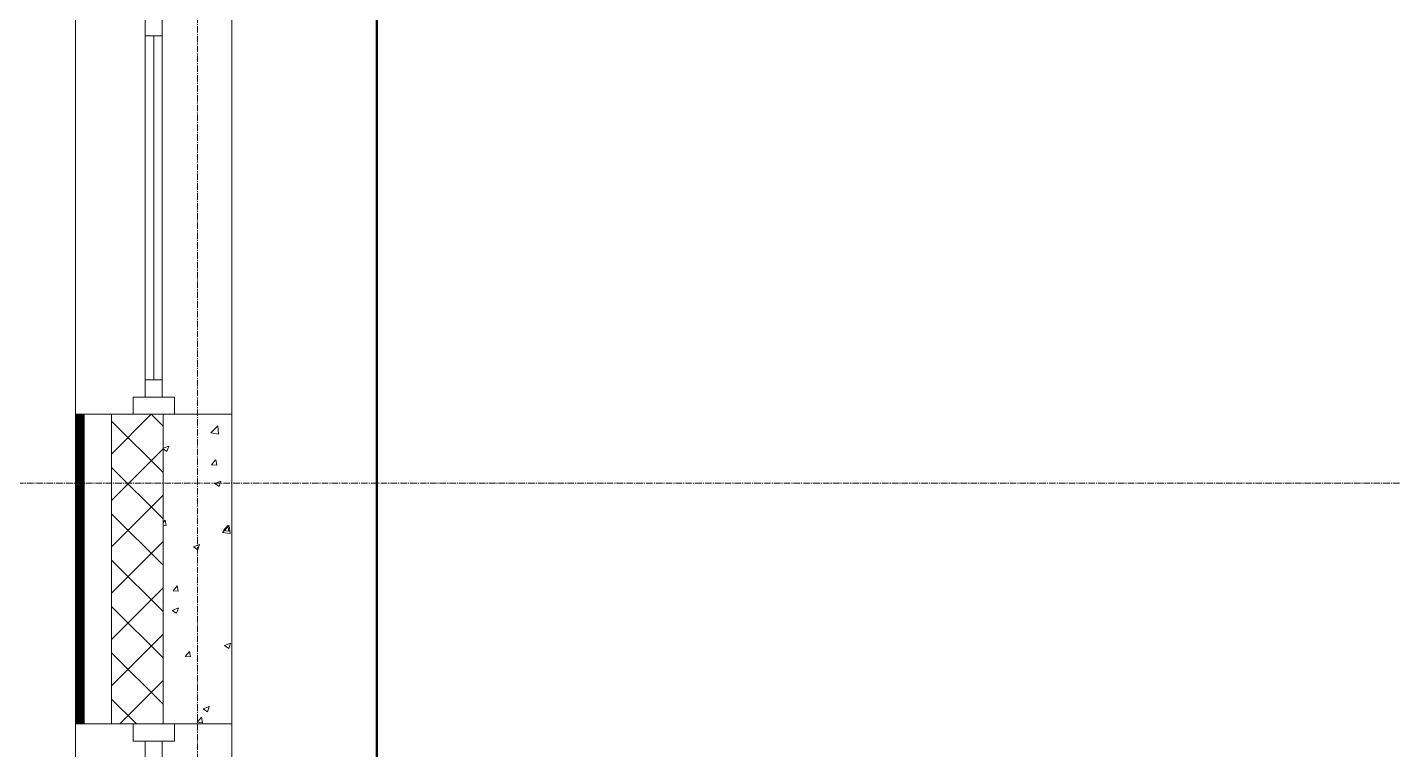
# Model space of a CAD drawing. Header units: millimetres. Extents: x -24360 to 609566, y -391049 to 148426.
# Drawn here: x -495 to 3474, y 51425 to 53525 of the extents above; entities that cross this region are included whole.
import ezdxf

# ---------------------------------------------------------------- set-up
doc = ezdxf.new("R2010")
doc.units = ezdxf.units.MM
doc.linetypes.add('CENTER2', pattern=[28.575, 19.05, -3.175, 3.175, -3.175])
for name, color, linetype, lineweight in [('A-Wall_Материал_Газоблок_Контур', 250, 'Continuous', 0), ('АР_Окна', 4, 'Continuous', 5), ('АР_Стены ПЕНОблок', 52, 'Continuous', 20), ('АР_Тонкая', 254, 'Continuous', 5), ('АР_Утеплитель', 31, 'Continuous', 0), ('АР_Штриховка', 8, 'Continuous', 0)]:
    doc.layers.add(name, color=color, linetype=linetype, lineweight=lineweight)
doc.layers.add('АР_Оси_РД_100', color=7, linetype='Continuous', lineweight=0, true_color=0x525252)
doc.layers.add('РД_Оси_100', color=7, linetype='Continuous', lineweight=0, true_color=0x525252)

# ---------------------------------------------------------------- blocks, each defined once
blk = doc.blocks.new('СОШ_2200_АР_ОСИ_М100_28.05.24')
at = {"layer": 'АР_Оси_РД_100', "linetype": 'CENTER2'}
for p, q in [((0, -6155), (0, 139938.679)), ((29555, 52200), (-5954.958, 52200))]:
    blk.add_line(p, q, dxfattribs=at)

msp = doc.modelspace()

# ---------------------------------------------------------------- linework, layer by layer
at = {"color": 2, "lineweight": 50}
msp.add_lwpolyline([(521, 45735), (7189, 45735), (7189, 63306), (521, 63306)], close=True, dxfattribs=at)
at = {"layer": 'A-Wall_Материал_Газоблок_Контур', "color": 18, "linetype": 'Continuous', "lineweight": 0, "true_color": 0x000000}
for p, q in [((-355, 53600), (-355, 52400)), ((100, 52400), (100, 53600)), ((-355, 51500), (-355, 50300)), ((100, 50300), (100, 51500))]:
    msp.add_line(p, q, dxfattribs=at)
at = {"layer": 'АР_Окна', "color": 18, "linetype": 'Continuous', "lineweight": 5, "true_color": 0x000000}
for p, q in [((-355, 53600), (-355, 52400)), ((100, 53600), (100, 52400)), ((-152.5, 53500), (-102.5, 53500)), ((-127.5, 53500), (-127.5, 52500)), ((-152.5, 52500), (-102.5, 52500)), ((-355, 51500), (-355, 50300)), ((100, 51500), (100, 50300))]:
    msp.add_line(p, q, dxfattribs=at)
for points in [[(-152.5, 53550), (-102.5, 53550), (-102.5, 52450), (-152.5, 52450)], [(-67.5, 52450), (-67.5, 52400), (-187.5, 52400), (-187.5, 52450)], [(-67.5, 51450), (-67.5, 51500), (-187.5, 51500), (-187.5, 51450)], [(-152.5, 51450), (-102.5, 51450), (-102.5, 50350), (-152.5, 50350)]]:
    msp.add_lwpolyline(points, close=True, dxfattribs=at)
at = {"layer": 'АР_Стены ПЕНОблок', "color": 18, "linetype": 'Continuous', "lineweight": 20, "true_color": 0x000000}
for p, q in [((100, 52400), (-100, 52400)), ((-100, 52400), (-100, 51500)), ((100, 51500), (100, 52400)), ((-100, 51500), (100, 51500))]:
    msp.add_line(p, q, dxfattribs=at)
at = {"layer": 'АР_Тонкая', "color": 18, "linetype": 'Continuous', "lineweight": 5, "true_color": 0x000000}
for p, q in [((-330, 52400), (-355, 52400)), ((-355, 52400), (-355, 51500)), ((-250, 52400), (-330, 52400)), ((-330, 52400), (-330, 51500)), ((-330, 51500), (-330, 52400)), ((-250, 51500), (-250, 52400)), ((-355, 51500), (-330, 51500)), ((-330, 51500), (-250, 51500))]:
    msp.add_line(p, q, dxfattribs=at)
at = {"layer": 'АР_Утеплитель', "color": 18, "linetype": 'Continuous', "lineweight": 0, "true_color": 0x000000}
for p, q in [((-100, 52400), (-250, 52400)), ((-250, 52400), (-250, 51500)), ((-100, 51500), (-100, 52400)), ((-250, 51500), (-100, 51500))]:
    msp.add_line(p, q, dxfattribs=at)
at = {"layer": 'АР_Штриховка', "color": 18, "linetype": 'Continuous', "lineweight": 0, "true_color": 0x000000}
for p, q in [((-355, 52399), (-330, 52399)), ((-355, 52398), (-330, 52398)), ((-355, 52397), (-330, 52397)), ((-355, 52396), (-330, 52396)), ((-355, 52395), (-330, 52395)), ((-250, 52284.498), (-134.498, 52400)), ((-100, 52365.091), (-134.909, 52400)), ((-355, 52394), (-330, 52394)), ((-355, 52393), (-330, 52393)), ((-355, 52392), (-330, 52392)), ((-355, 52391), (-330, 52391)), ((-355, 52390), (-330, 52390)), ((-355, 52389), (-330, 52389)), ((-355, 52388), (-330, 52388)), ((-355, 52387), (-330, 52387)), ((-355, 52386), (-330, 52386)), ((-355, 52385), (-330, 52385)), ((-355, 52384), (-330, 52384)), ((-355, 52383), (-330, 52383)), ((-355, 52382), (-330, 52382)), ((-355, 52381), (-330, 52381)), ((-355, 52380), (-330, 52380)), ((-355, 52379), (-330, 52379)), ((-355, 52378), (-330, 52378)), ((-355, 52377), (-330, 52377)), ((-355, 52376), (-330, 52376)), ((-355, 52375), (-330, 52375)), ((-355, 52374), (-330, 52374)), ((-355, 52373), (-330, 52373)), ((-355, 52372), (-330, 52372)), ((-355, 52371), (-330, 52371)), ((-355, 52370), (-330, 52370)), ((-355, 52369), (-330, 52369)), ((-355, 52368), (-330, 52368)), ((-355, 52367), (-330, 52367)), ((-355, 52366), (-330, 52366)), ((-355, 52365), (-330, 52365)), ((-355, 52364), (-330, 52364)), ((-355, 52363), (-330, 52363)), ((-355, 52362), (-330, 52362)), ((-355, 52361), (-330, 52361)), ((-355, 52360), (-330, 52360)), ((-355, 52359), (-330, 52359)), ((-355, 52358), (-330, 52358)), ((-355, 52357), (-330, 52357)), ((-355, 52356), (-330, 52356)), ((-100, 52230.387), (-250, 52380.387)), ((38.635, 52346.022), (58.419, 52366.641)), ((61.257, 52342.522), (58.451, 52366.644)), ((-355, 52355), (-330, 52355)), ((-355, 52354), (-330, 52354)), ((-355, 52353), (-330, 52353)), ((-355, 52352), (-330, 52352)), ((-355, 52351), (-330, 52351)), ((-355, 52350), (-330, 52350)), ((-355, 52349), (-330, 52349)), ((-355, 52348), (-330, 52348)), ((-355, 52347), (-330, 52347)), ((-355, 52346), (-330, 52346)), ((-355, 52345), (-330, 52345)), ((-355, 52344), (-330, 52344)), ((-355, 52343), (-330, 52343)), ((-355, 52342), (-330, 52342)), ((-355, 52341), (-330, 52341)), ((-355, 52340), (-330, 52340)), ((-355, 52339), (-330, 52339)), ((-355, 52338), (-330, 52338)), ((-355, 52337), (-330, 52337)), ((-355, 52336), (-330, 52336)), ((-355, 52335), (-330, 52335)), ((-355, 52334), (-330, 52334)), ((-355, 52333), (-330, 52333)), ((-355, 52332), (-330, 52332)), ((-355, 52331), (-330, 52331)), ((-355, 52330), (-330, 52330)), ((-355, 52329), (-330, 52329)), ((-355, 52328), (-330, 52328)), ((-355, 52327), (-330, 52327)), ((-355, 52326), (-330, 52326)), ((-355, 52325), (-330, 52325)), ((-355, 52324), (-330, 52324)), ((-355, 52323), (-330, 52323)), ((-355, 52322), (-330, 52322)), ((-355, 52321), (-330, 52321)), ((-355, 52320), (-330, 52320)), ((-355, 52319), (-330, 52319)), ((-355, 52318), (-330, 52318)), ((-355, 52317), (-330, 52317)), ((-355, 52316), (-330, 52316)), ((38.659, 52345.971), (61.249, 52342.468)), ((-355, 52315), (-330, 52315)), ((-355, 52314), (-330, 52314)), ((-355, 52313), (-330, 52313)), ((-355, 52312), (-330, 52312)), ((-355, 52311), (-330, 52311)), ((-355, 52310), (-330, 52310)), ((-355, 52309), (-330, 52309)), ((-355, 52308), (-330, 52308)), ((-355, 52307), (-330, 52307)), ((-355, 52306), (-330, 52306)), ((-355, 52305), (-330, 52305)), ((-355, 52304), (-330, 52304)), ((-355, 52303), (-330, 52303)), ((-355, 52302), (-330, 52302)), ((-355, 52301), (-330, 52301)), ((-355, 52300), (-330, 52300)), ((-355, 52299), (-330, 52299)), ((-355, 52298), (-330, 52298)), ((-355, 52297), (-330, 52297)), ((-355, 52296), (-330, 52296)), ((-355, 52295), (-330, 52295)), ((-355, 52294), (-330, 52294)), ((-355, 52293), (-330, 52293)), ((-355, 52292), (-330, 52292)), ((-355, 52291), (-330, 52291)), ((-355, 52290), (-330, 52290)), ((-355, 52289), (-330, 52289)), ((-355, 52288), (-330, 52288)), ((-355, 52287), (-330, 52287)), ((-355, 52286), (-330, 52286)), ((-355, 52285), (-330, 52285)), ((-355, 52284), (-330, 52284)), ((-355, 52283), (-330, 52283)), ((-355, 52282), (-330, 52282)), ((-355, 52281), (-330, 52281)), ((-355, 52280), (-330, 52280)), ((-355, 52279), (-330, 52279)), ((-355, 52278), (-330, 52278)), ((-355, 52277), (-330, 52277)), ((-355, 52276), (-330, 52276)), ((-250, 52149.794), (-100, 52299.794)), ((-100, 52301.394), (-83.899, 52307.574)), ((-100, 52299.568), (-89.064, 52292.192)), ((-89.059, 52292.19), (-83.909, 52307.539)), ((-355, 52275), (-330, 52275)), ((-355, 52274), (-330, 52274)), ((-355, 52273), (-330, 52273)), ((-355, 52272), (-330, 52272)), ((-355, 52271), (-330, 52271)), ((-355, 52270), (-330, 52270)), ((-355, 52269), (-330, 52269)), ((-355, 52268), (-330, 52268)), ((-355, 52267), (-330, 52267)), ((-355, 52266), (-330, 52266)), ((-355, 52265), (-330, 52265)), ((-355, 52264), (-330, 52264)), ((-355, 52263), (-330, 52263)), ((-355, 52262), (-330, 52262)), ((-355, 52261), (-330, 52261)), ((-355, 52260), (-330, 52260)), ((-355, 52259), (-330, 52259)), ((-355, 52258), (-330, 52258)), ((-355, 52257), (-330, 52257)), ((-355, 52256), (-330, 52256)), ((-355, 52255), (-330, 52255)), ((-355, 52254), (-330, 52254)), ((-355, 52253), (-330, 52253)), ((-355, 52252), (-330, 52252)), ((-355, 52251), (-330, 52251)), ((-355, 52250), (-330, 52250)), ((-355, 52249), (-330, 52249)), ((-355, 52248), (-330, 52248)), ((-355, 52247), (-330, 52247)), ((-355, 52246), (-330, 52246)), ((-355, 52245), (-330, 52245)), ((-355, 52244), (-330, 52244)), ((-355, 52243), (-330, 52243)), ((-355, 52242), (-330, 52242)), ((-355, 52241), (-330, 52241)), ((-355, 52240), (-330, 52240)), ((-355, 52239), (-330, 52239)), ((-355, 52238), (-330, 52238)), ((-355, 52237), (-330, 52237)), ((-100, 52095.683), (-250, 52245.683)), ((40.301, 52253.092), (52.546, 52267.686)), ((40.301, 52253.092), (55.483, 52251.764)), ((55.607, 52251.787), (52.671, 52267.708)), ((-355, 52236), (-330, 52236)), ((-355, 52235), (-330, 52235)), ((-355, 52234), (-330, 52234)), ((-355, 52233), (-330, 52233)), ((-355, 52232), (-330, 52232)), ((-355, 52231), (-330, 52231)), ((-355, 52230), (-330, 52230)), ((-355, 52229), (-330, 52229)), ((-355, 52228), (-330, 52228)), ((-355, 52227), (-330, 52227)), ((-355, 52226), (-330, 52226)), ((-355, 52225), (-330, 52225)), ((-355, 52224), (-330, 52224)), ((-355, 52223), (-330, 52223)), ((-355, 52222), (-330, 52222)), ((-355, 52221), (-330, 52221)), ((-355, 52220), (-330, 52220)), ((-355, 52219), (-330, 52219)), ((-355, 52218), (-330, 52218)), ((-355, 52217), (-330, 52217)), ((-355, 52216), (-330, 52216)), ((-355, 52215), (-330, 52215)), ((-355, 52214), (-330, 52214)), ((-355, 52213), (-330, 52213)), ((-355, 52212), (-330, 52212)), ((-355, 52211), (-330, 52211)), ((-355, 52210), (-330, 52210)), ((-355, 52209), (-330, 52209)), ((-355, 52208), (-330, 52208)), ((-355, 52207), (-330, 52207)), ((-355, 52206), (-330, 52206)), ((-355, 52205), (-330, 52205)), ((-355, 52204), (-330, 52204)), ((-355, 52203), (-330, 52203)), ((-355, 52202), (-330, 52202)), ((-355, 52201), (-330, 52201)), ((-355, 52200), (-330, 52200)), ((-355, 52199), (-330, 52199)), ((-355, 52198), (-330, 52198)), ((-355, 52197), (-330, 52197)), ((49.916, 52198.449), (62.55, 52189.927)), ((49.931, 52198.482), (67.716, 52205.309)), ((62.555, 52189.925), (67.705, 52205.274)), ((-355, 52196), (-330, 52196)), ((-355, 52195), (-330, 52195)), ((-355, 52194), (-330, 52194)), ((-355, 52193), (-330, 52193)), ((-355, 52192), (-330, 52192)), ((-355, 52191), (-330, 52191)), ((-355, 52190), (-330, 52190)), ((-355, 52189), (-330, 52189)), ((-355, 52188), (-330, 52188)), ((-355, 52187), (-330, 52187)), ((-355, 52186), (-330, 52186)), ((-355, 52185), (-330, 52185)), ((-355, 52184), (-330, 52184)), ((-355, 52183), (-330, 52183)), ((-355, 52182), (-330, 52182)), ((-355, 52181), (-330, 52181)), ((-355, 52180), (-330, 52180)), ((-355, 52179), (-330, 52179)), ((-355, 52178), (-330, 52178)), ((-355, 52177), (-330, 52177)), ((-355, 52176), (-330, 52176)), ((-355, 52175), (-330, 52175)), ((-355, 52174), (-330, 52174)), ((-355, 52173), (-330, 52173)), ((-355, 52172), (-330, 52172)), ((-355, 52171), (-330, 52171)), ((-355, 52170), (-330, 52170)), ((-355, 52169), (-330, 52169)), ((-355, 52168), (-330, 52168)), ((-355, 52167), (-330, 52167)), ((-355, 52166), (-330, 52166)), ((-355, 52165), (-330, 52165)), ((-355, 52164), (-330, 52164)), ((-355, 52163), (-330, 52163)), ((-355, 52162), (-330, 52162)), ((-355, 52161), (-330, 52161)), ((-355, 52160), (-330, 52160)), ((-355, 52159), (-330, 52159)), ((-355, 52158), (-330, 52158)), ((-355, 52157), (-330, 52157)), ((-250, 52015.091), (-100, 52165.091)), ((-355, 52156), (-330, 52156)), ((-355, 52155), (-330, 52155)), ((-355, 52154), (-330, 52154)), ((-355, 52153), (-330, 52153)), ((-355, 52152), (-330, 52152)), ((-355, 52151), (-330, 52151)), ((-355, 52150), (-330, 52150)), ((-355, 52149), (-330, 52149)), ((-355, 52148), (-330, 52148)), ((-355, 52147), (-330, 52147)), ((-355, 52146), (-330, 52146)), ((-355, 52145), (-330, 52145)), ((-355, 52144), (-330, 52144)), ((-355, 52143), (-330, 52143)), ((-355, 52142), (-330, 52142)), ((-355, 52141), (-330, 52141)), ((-355, 52140), (-330, 52140)), ((-355, 52139), (-330, 52139)), ((-355, 52138), (-330, 52138)), ((-355, 52137), (-330, 52137)), ((-355, 52136), (-330, 52136)), ((-355, 52135), (-330, 52135)), ((-355, 52134), (-330, 52134)), ((-355, 52133), (-330, 52133)), ((-355, 52132), (-330, 52132)), ((-355, 52131), (-330, 52131)), ((-355, 52130), (-330, 52130)), ((-355, 52129), (-330, 52129)), ((-355, 52128), (-330, 52128)), ((-355, 52127), (-330, 52127)), ((-355, 52126), (-330, 52126)), ((-355, 52125), (-330, 52125)), ((-355, 52124), (-330, 52124)), ((-355, 52123), (-330, 52123)), ((-355, 52122), (-330, 52122)), ((-355, 52121), (-330, 52121)), ((-355, 52120), (-330, 52120)), ((-355, 52119), (-330, 52119)), ((-355, 52118), (-330, 52118)), ((-355, 52117), (-330, 52117)), ((-355, 52116), (-330, 52116)), ((-355, 52115), (-330, 52115)), ((-355, 52114), (-330, 52114)), ((-355, 52113), (-330, 52113)), ((-355, 52112), (-330, 52112)), ((-355, 52111), (-330, 52111)), ((-355, 52110), (-330, 52110)), ((-355, 52109), (-330, 52109)), ((-355, 52108), (-330, 52108)), ((-355, 52107), (-330, 52107)), ((-355, 52106), (-330, 52106)), ((-355, 52105), (-330, 52105)), ((-355, 52104), (-330, 52104)), ((-355, 52103), (-330, 52103)), ((-355, 52102), (-330, 52102)), ((-355, 52101), (-330, 52101)), ((-355, 52100), (-330, 52100)), ((-355, 52099), (-330, 52099)), ((-355, 52098), (-330, 52098)), ((-355, 52097), (-330, 52097)), ((-355, 52096), (-330, 52096)), ((-355, 52095), (-330, 52095)), ((-355, 52094), (-330, 52094)), ((-355, 52093), (-330, 52093)), ((-355, 52092), (-330, 52092)), ((-355, 52091), (-330, 52091)), ((-355, 52090), (-330, 52090)), ((-355, 52089), (-330, 52089)), ((-355, 52088), (-330, 52088)), ((-355, 52087), (-330, 52087)), ((-355, 52086), (-330, 52086)), ((-355, 52085), (-330, 52085)), ((-355, 52084), (-330, 52084)), ((-355, 52083), (-330, 52083)), ((-355, 52082), (-330, 52082)), ((-355, 52081), (-330, 52081)), ((-355, 52080), (-330, 52080)), ((-355, 52079), (-330, 52079)), ((-355, 52078), (-330, 52078)), ((-100, 51960.979), (-250, 52110.979)), ((-100, 52085.888), (-94.395, 52092.568)), ((-91.334, 52076.669), (-94.271, 52092.59)), ((-355, 52077), (-330, 52077)), ((-355, 52076), (-330, 52076)), ((-355, 52075), (-330, 52075)), ((-355, 52074), (-330, 52074)), ((-355, 52073), (-330, 52073)), ((-355, 52072), (-330, 52072)), ((-355, 52071), (-330, 52071)), ((-355, 52070), (-330, 52070)), ((-355, 52069), (-330, 52069)), ((-355, 52068), (-330, 52068)), ((-355, 52067), (-330, 52067)), ((-355, 52066), (-330, 52066)), ((-355, 52065), (-330, 52065)), ((-355, 52064), (-330, 52064)), ((-355, 52063), (-330, 52063)), ((-355, 52062), (-330, 52062)), ((-355, 52061), (-330, 52061)), ((-355, 52060), (-330, 52060)), ((-355, 52059), (-330, 52059)), ((-355, 52058), (-330, 52058)), ((-355, 52057), (-330, 52057)), ((-355, 52056), (-330, 52056)), ((-355, 52055), (-330, 52055)), ((-355, 52054), (-330, 52054)), ((-355, 52053), (-330, 52053)), ((-355, 52052), (-330, 52052)), ((-355, 52051), (-330, 52051)), ((-355, 52050), (-330, 52050)), ((-355, 52049), (-330, 52049)), ((-355, 52048), (-330, 52048)), ((-355, 52047), (-330, 52047)), ((-355, 52046), (-330, 52046)), ((-355, 52045), (-330, 52045)), ((-355, 52044), (-330, 52044)), ((-355, 52043), (-330, 52043)), ((-355, 52042), (-330, 52042)), ((-355, 52041), (-330, 52041)), ((-355, 52040), (-330, 52040)), ((-355, 52039), (-330, 52039)), ((-355, 52038), (-330, 52038)), ((-100, 52077.393), (-91.458, 52076.646)), ((72.31, 52056.553), (92.094, 52077.172)), ((72.334, 52056.503), (94.924, 52053)), ((75.544, 52062.036), (87.789, 52076.629)), ((75.544, 52062.035), (90.726, 52060.707)), ((90.85, 52060.73), (87.913, 52076.651)), ((94.932, 52053.053), (92.126, 52077.176)), ((-355, 52037), (-330, 52037)), ((-355, 52036), (-330, 52036)), ((-355, 52035), (-330, 52035)), ((-355, 52034), (-330, 52034)), ((-355, 52033), (-330, 52033)), ((-355, 52032), (-330, 52032)), ((-355, 52031), (-330, 52031)), ((-355, 52030), (-330, 52030)), ((-355, 52029), (-330, 52029)), ((-355, 52028), (-330, 52028)), ((-355, 52027), (-330, 52027)), ((-355, 52026), (-330, 52026)), ((-355, 52025), (-330, 52025)), ((-355, 52024), (-330, 52024)), ((-355, 52023), (-330, 52023)), ((-355, 52022), (-330, 52022)), ((-355, 52021), (-330, 52021)), ((-355, 52020), (-330, 52020)), ((-355, 52019), (-330, 52019)), ((-355, 52018), (-330, 52018)), ((-355, 52017), (-330, 52017)), ((-355, 52016), (-330, 52016)), ((-355, 52015), (-330, 52015)), ((-355, 52014), (-330, 52014)), ((-355, 52013), (-330, 52013)), ((-355, 52012), (-330, 52012)), ((-355, 52011), (-330, 52011)), ((-355, 52010), (-330, 52010)), ((-355, 52009), (-330, 52009)), ((-355, 52008), (-330, 52008)), ((-355, 52007), (-330, 52007)), ((-355, 52006), (-330, 52006)), ((-355, 52005), (-330, 52005)), ((-355, 52004), (-330, 52004)), ((-355, 52003), (-330, 52003)), ((-355, 52002), (-330, 52002)), ((-355, 52001), (-330, 52001)), ((-355, 52000), (-330, 52000)), ((-355, 51999), (-330, 51999)), ((-250, 51880.387), (-100, 52030.387)), ((-11.886, 52014.261), (0.748, 52005.739)), ((-11.871, 52014.294), (5.914, 52021.121)), ((0.753, 52005.737), (5.903, 52021.086)), ((-355, 51998), (-330, 51998)), ((-355, 51997), (-330, 51997)), ((-355, 51996), (-330, 51996)), ((-355, 51995), (-330, 51995)), ((-355, 51994), (-330, 51994)), ((-355, 51993), (-330, 51993)), ((-355, 51992), (-330, 51992)), ((-355, 51991), (-330, 51991)), ((-355, 51990), (-330, 51990)), ((-355, 51989), (-330, 51989)), ((-355, 51988), (-330, 51988)), ((-355, 51987), (-330, 51987)), ((-355, 51986), (-330, 51986)), ((-355, 51985), (-330, 51985)), ((-355, 51984), (-330, 51984)), ((-355, 51983), (-330, 51983)), ((-355, 51982), (-330, 51982)), ((-355, 51981), (-330, 51981)), ((-355, 51980), (-330, 51980)), ((-355, 51979), (-330, 51979)), ((-355, 51978), (-330, 51978)), ((-355, 51977), (-330, 51977)), ((-355, 51976), (-330, 51976)), ((-355, 51975), (-330, 51975)), ((-355, 51974), (-330, 51974)), ((-355, 51973), (-330, 51973)), ((-355, 51972), (-330, 51972)), ((-355, 51971), (-330, 51971)), ((-355, 51970), (-330, 51970)), ((-355, 51969), (-330, 51969)), ((-355, 51968), (-330, 51968)), ((-355, 51967), (-330, 51967)), ((-355, 51966), (-330, 51966)), ((-355, 51965), (-330, 51965)), ((-355, 51964), (-330, 51964)), ((-355, 51963), (-330, 51963)), ((-355, 51962), (-330, 51962)), ((-355, 51961), (-330, 51961)), ((-355, 51960), (-330, 51960)), ((-355, 51959), (-330, 51959)), ((-100, 51826.275), (-250, 51976.275)), ((-355, 51958), (-330, 51958)), ((-355, 51957), (-330, 51957)), ((-355, 51956), (-330, 51956)), ((-355, 51955), (-330, 51955)), ((-355, 51954), (-330, 51954)), ((-355, 51953), (-330, 51953)), ((-355, 51952), (-330, 51952)), ((-355, 51951), (-330, 51951)), ((-355, 51950), (-330, 51950)), ((-355, 51949), (-330, 51949)), ((-355, 51948), (-330, 51948)), ((-355, 51947), (-330, 51947)), ((-355, 51946), (-330, 51946)), ((-355, 51945), (-330, 51945)), ((-355, 51944), (-330, 51944)), ((-355, 51943), (-330, 51943)), ((-355, 51942), (-330, 51942)), ((-355, 51941), (-330, 51941)), ((-355, 51940), (-330, 51940)), ((-355, 51939), (-330, 51939)), ((-355, 51938), (-330, 51938)), ((-355, 51937), (-330, 51937)), ((-355, 51936), (-330, 51936)), ((-355, 51935), (-330, 51935)), ((-355, 51934), (-330, 51934)), ((-355, 51933), (-330, 51933)), ((-355, 51932), (-330, 51932)), ((-355, 51931), (-330, 51931)), ((-355, 51930), (-330, 51930)), ((-355, 51929), (-330, 51929)), ((-355, 51928), (-330, 51928)), ((-355, 51927), (-330, 51927)), ((-355, 51926), (-330, 51926)), ((-355, 51925), (-330, 51925)), ((-355, 51924), (-330, 51924)), ((-355, 51923), (-330, 51923)), ((-355, 51922), (-330, 51922)), ((-355, 51921), (-330, 51921)), ((-355, 51920), (-330, 51920)), ((-355, 51919), (-330, 51919)), ((-355, 51918), (-330, 51918)), ((-355, 51917), (-330, 51917)), ((-355, 51916), (-330, 51916)), ((-355, 51915), (-330, 51915)), ((-355, 51914), (-330, 51914)), ((-355, 51913), (-330, 51913)), ((-355, 51912), (-330, 51912)), ((-355, 51911), (-330, 51911)), ((-355, 51910), (-330, 51910)), ((-355, 51909), (-330, 51909)), ((-355, 51908), (-330, 51908)), ((-355, 51907), (-330, 51907)), ((-355, 51906), (-330, 51906)), ((-355, 51905), (-330, 51905)), ((-355, 51904), (-330, 51904)), ((-355, 51903), (-330, 51903)), ((-355, 51902), (-330, 51902)), ((-355, 51901), (-330, 51901)), ((-355, 51900), (-330, 51900)), ((-355, 51899), (-330, 51899)), ((-355, 51898), (-330, 51898)), ((-355, 51897), (-330, 51897)), ((-355, 51896), (-330, 51896)), ((-355, 51895), (-330, 51895)), ((-355, 51894), (-330, 51894)), ((-355, 51893), (-330, 51893)), ((-355, 51892), (-330, 51892)), ((-355, 51891), (-330, 51891)), ((-355, 51890), (-330, 51890)), ((-355, 51889), (-330, 51889)), ((-355, 51888), (-330, 51888)), ((-355, 51887), (-330, 51887)), ((-355, 51886), (-330, 51886)), ((-355, 51885), (-330, 51885)), ((-355, 51884), (-330, 51884)), ((-355, 51883), (-330, 51883)), ((-355, 51882), (-330, 51882)), ((-355, 51881), (-330, 51881)), ((-355, 51880), (-330, 51880)), ((-355, 51879), (-330, 51879)), ((-250, 51745.683), (-100, 51895.683)), ((-71.397, 51886.918), (-59.152, 51901.511)), ((-71.397, 51886.917), (-56.215, 51885.589)), ((-56.091, 51885.612), (-59.028, 51901.533)), ((-355, 51878), (-330, 51878)), ((-355, 51877), (-330, 51877)), ((-355, 51876), (-330, 51876)), ((-355, 51875), (-330, 51875)), ((-355, 51874), (-330, 51874)), ((-355, 51873), (-330, 51873)), ((-355, 51872), (-330, 51872)), ((-355, 51871), (-330, 51871)), ((-355, 51870), (-330, 51870)), ((-355, 51869), (-330, 51869)), ((-355, 51868), (-330, 51868)), ((-355, 51867), (-330, 51867)), ((-355, 51866), (-330, 51866)), ((-355, 51865), (-330, 51865)), ((-355, 51864), (-330, 51864)), ((-355, 51863), (-330, 51863)), ((-355, 51862), (-330, 51862)), ((-355, 51861), (-330, 51861)), ((-355, 51860), (-330, 51860)), ((-355, 51859), (-330, 51859)), ((-355, 51858), (-330, 51858)), ((-355, 51857), (-330, 51857)), ((-355, 51856), (-330, 51856)), ((-355, 51855), (-330, 51855)), ((-355, 51854), (-330, 51854)), ((-355, 51853), (-330, 51853)), ((-355, 51852), (-330, 51852)), ((-355, 51851), (-330, 51851)), ((-355, 51850), (-330, 51850)), ((-355, 51849), (-330, 51849)), ((-355, 51848), (-330, 51848)), ((-355, 51847), (-330, 51847)), ((-355, 51846), (-330, 51846)), ((-355, 51845), (-330, 51845)), ((-355, 51844), (-330, 51844)), ((-355, 51843), (-330, 51843)), ((-355, 51842), (-330, 51842)), ((-355, 51841), (-330, 51841)), ((-355, 51840), (-330, 51840)), ((-100, 51691.571), (-250, 51841.571)), ((-355, 51839), (-330, 51839)), ((-355, 51838), (-330, 51838)), ((-355, 51837), (-330, 51837)), ((-355, 51836), (-330, 51836)), ((-355, 51835), (-330, 51835)), ((-355, 51834), (-330, 51834)), ((-355, 51833), (-330, 51833)), ((-355, 51832), (-330, 51832)), ((-355, 51831), (-330, 51831)), ((-355, 51830), (-330, 51830)), ((-355, 51829), (-330, 51829)), ((-355, 51828), (-330, 51828)), ((-355, 51827), (-330, 51827)), ((-355, 51826), (-330, 51826)), ((-355, 51825), (-330, 51825)), ((-355, 51824), (-330, 51824)), ((-355, 51823), (-330, 51823)), ((-355, 51822), (-330, 51822)), ((-355, 51821), (-330, 51821)), ((-355, 51820), (-330, 51820)), ((-355, 51819), (-330, 51819)), ((-355, 51818), (-330, 51818)), ((-355, 51817), (-330, 51817)), ((-355, 51816), (-330, 51816)), ((-355, 51815), (-330, 51815)), ((-355, 51814), (-330, 51814)), ((-355, 51813), (-330, 51813)), ((-355, 51812), (-330, 51812)), ((-355, 51811), (-330, 51811)), ((-355, 51810), (-330, 51810)), ((-355, 51809), (-330, 51809)), ((-355, 51808), (-330, 51808)), ((-355, 51807), (-330, 51807)), ((-355, 51806), (-330, 51806)), ((-355, 51805), (-330, 51805)), ((-355, 51804), (-330, 51804)), ((-355, 51803), (-330, 51803)), ((-355, 51802), (-330, 51802)), ((-355, 51801), (-330, 51801)), ((-355, 51800), (-330, 51800)), ((-73.688, 51830.073), (-61.054, 51821.551)), ((-73.673, 51830.106), (-55.888, 51836.933)), ((-61.049, 51821.549), (-55.899, 51836.898)), ((-355, 51799), (-330, 51799)), ((-355, 51798), (-330, 51798)), ((-355, 51797), (-330, 51797)), ((-355, 51796), (-330, 51796)), ((-355, 51795), (-330, 51795)), ((-355, 51794), (-330, 51794)), ((-355, 51793), (-330, 51793)), ((-355, 51792), (-330, 51792)), ((-355, 51791), (-330, 51791)), ((-355, 51790), (-330, 51790)), ((-355, 51789), (-330, 51789)), ((-355, 51788), (-330, 51788)), ((-355, 51787), (-330, 51787)), ((-355, 51786), (-330, 51786)), ((-355, 51785), (-330, 51785)), ((-355, 51784), (-330, 51784)), ((-355, 51783), (-330, 51783)), ((-355, 51782), (-330, 51782)), ((-355, 51781), (-330, 51781)), ((-355, 51780), (-330, 51780)), ((-355, 51779), (-330, 51779)), ((-355, 51778), (-330, 51778)), ((-355, 51777), (-330, 51777)), ((-355, 51776), (-330, 51776)), ((-355, 51775), (-330, 51775)), ((-355, 51774), (-330, 51774)), ((-355, 51773), (-330, 51773)), ((-355, 51772), (-330, 51772)), ((-355, 51771), (-330, 51771)), ((-355, 51770), (-330, 51770)), ((-355, 51769), (-330, 51769)), ((-355, 51768), (-330, 51768)), ((-355, 51767), (-330, 51767)), ((-355, 51766), (-330, 51766)), ((-355, 51765), (-330, 51765)), ((-355, 51764), (-330, 51764)), ((-355, 51763), (-330, 51763)), ((-355, 51762), (-330, 51762)), ((-355, 51761), (-330, 51761)), ((-355, 51760), (-330, 51760)), ((-250, 51610.979), (-100, 51760.979)), ((-355, 51759), (-330, 51759)), ((-355, 51758), (-330, 51758)), ((-355, 51757), (-330, 51757)), ((-355, 51756), (-330, 51756)), ((-355, 51755), (-330, 51755)), ((-355, 51754), (-330, 51754)), ((-355, 51753), (-330, 51753)), ((-355, 51752), (-330, 51752)), ((-355, 51751), (-330, 51751)), ((-355, 51750), (-330, 51750)), ((-355, 51749), (-330, 51749)), ((-355, 51748), (-330, 51748)), ((-355, 51747), (-330, 51747)), ((-355, 51746), (-330, 51746)), ((-355, 51745), (-330, 51745)), ((-355, 51744), (-330, 51744)), ((-355, 51743), (-330, 51743)), ((-355, 51742), (-330, 51742)), ((-355, 51741), (-330, 51741)), ((-355, 51740), (-330, 51740)), ((-355, 51739), (-330, 51739)), ((-355, 51738), (-330, 51738)), ((-355, 51737), (-330, 51737)), ((-355, 51736), (-330, 51736)), ((-355, 51735), (-330, 51735)), ((-355, 51734), (-330, 51734)), ((-355, 51733), (-330, 51733)), ((-355, 51732), (-330, 51732)), ((-355, 51731), (-330, 51731)), ((-355, 51730), (-330, 51730)), ((-355, 51729), (-330, 51729)), ((-355, 51728), (-330, 51728)), ((-355, 51727), (-330, 51727)), ((-355, 51726), (-330, 51726)), ((-355, 51725), (-330, 51725)), ((-355, 51724), (-330, 51724)), ((-355, 51723), (-330, 51723)), ((-355, 51722), (-330, 51722)), ((-355, 51721), (-330, 51721)), ((77.926, 51727.808), (90.561, 51719.286)), ((77.941, 51727.841), (95.726, 51734.668)), ((90.565, 51719.284), (95.716, 51734.633)), ((-355, 51720), (-330, 51720)), ((-355, 51719), (-330, 51719)), ((-355, 51718), (-330, 51718)), ((-355, 51717), (-330, 51717)), ((-355, 51716), (-330, 51716)), ((-355, 51715), (-330, 51715)), ((-355, 51714), (-330, 51714)), ((-355, 51713), (-330, 51713)), ((-355, 51712), (-330, 51712)), ((-355, 51711), (-330, 51711)), ((-355, 51710), (-330, 51710)), ((-355, 51709), (-330, 51709)), ((-355, 51708), (-330, 51708)), ((-355, 51707), (-330, 51707)), ((-355, 51706), (-330, 51706)), ((-355, 51705), (-330, 51705)), ((-355, 51704), (-330, 51704)), ((-355, 51703), (-330, 51703)), ((-355, 51702), (-330, 51702)), ((-355, 51701), (-330, 51701)), ((-355, 51700), (-330, 51700)), ((-355, 51699), (-330, 51699)), ((-355, 51698), (-330, 51698)), ((-355, 51697), (-330, 51697)), ((-355, 51696), (-330, 51696)), ((-355, 51695), (-330, 51695)), ((-355, 51694), (-330, 51694)), ((-355, 51693), (-330, 51693)), ((-355, 51692), (-330, 51692)), ((-355, 51691), (-330, 51691)), ((-355, 51690), (-330, 51690)), ((-355, 51689), (-330, 51689)), ((-355, 51688), (-330, 51688)), ((-355, 51687), (-330, 51687)), ((-355, 51686), (-330, 51686)), ((-355, 51685), (-330, 51685)), ((-355, 51684), (-330, 51684)), ((-355, 51683), (-330, 51683)), ((-355, 51682), (-330, 51682)), ((-355, 51681), (-330, 51681)), ((-100, 51556.868), (-250, 51706.868)), ((-36.153, 51695.861), (-23.908, 51710.454)), ((-36.153, 51695.861), (-20.971, 51694.532)), ((-20.848, 51694.555), (-23.785, 51710.476)), ((-355, 51680), (-330, 51680)), ((-355, 51679), (-330, 51679)), ((-355, 51678), (-330, 51678)), ((-355, 51677), (-330, 51677)), ((-355, 51676), (-330, 51676)), ((-355, 51675), (-330, 51675)), ((-355, 51674), (-330, 51674)), ((-355, 51673), (-330, 51673)), ((-355, 51672), (-330, 51672)), ((-355, 51671), (-330, 51671)), ((-355, 51670), (-330, 51670)), ((-355, 51669), (-330, 51669)), ((-355, 51668), (-330, 51668)), ((-355, 51667), (-330, 51667)), ((-355, 51666), (-330, 51666)), ((-355, 51665), (-330, 51665)), ((-355, 51664), (-330, 51664)), ((-355, 51663), (-330, 51663)), ((-355, 51662), (-330, 51662)), ((-355, 51661), (-330, 51661)), ((-355, 51660), (-330, 51660)), ((-355, 51659), (-330, 51659)), ((-355, 51658), (-330, 51658)), ((-355, 51657), (-330, 51657)), ((-355, 51656), (-330, 51656)), ((-355, 51655), (-330, 51655)), ((-355, 51654), (-330, 51654)), ((-355, 51653), (-330, 51653)), ((-355, 51652), (-330, 51652)), ((-355, 51651), (-330, 51651)), ((-355, 51650), (-330, 51650)), ((-355, 51649), (-330, 51649)), ((-355, 51648), (-330, 51648)), ((-355, 51647), (-330, 51647)), ((-355, 51646), (-330, 51646)), ((-355, 51645), (-330, 51645)), ((-355, 51644), (-330, 51644)), ((-355, 51643), (-330, 51643)), ((-355, 51642), (-330, 51642)), ((-355, 51641), (-330, 51641)), ((-355, 51640), (-330, 51640)), ((-355, 51639), (-330, 51639)), ((-355, 51638), (-330, 51638)), ((-355, 51637), (-330, 51637)), ((-355, 51636), (-330, 51636)), ((-355, 51635), (-330, 51635)), ((-355, 51634), (-330, 51634)), ((-355, 51633), (-330, 51633)), ((-355, 51632), (-330, 51632)), ((-355, 51631), (-330, 51631)), ((-355, 51630), (-330, 51630)), ((-355, 51629), (-330, 51629)), ((-355, 51628), (-330, 51628)), ((-355, 51627), (-330, 51627)), ((-355, 51626), (-330, 51626)), ((-355, 51625), (-330, 51625)), ((-355, 51624), (-330, 51624)), ((-355, 51623), (-330, 51623)), ((-355, 51622), (-330, 51622)), ((-355, 51621), (-330, 51621)), ((-355, 51620), (-330, 51620)), ((-355, 51619), (-330, 51619)), ((-355, 51618), (-330, 51618)), ((-355, 51617), (-330, 51617)), ((-355, 51616), (-330, 51616)), ((-355, 51615), (-330, 51615)), ((-355, 51614), (-330, 51614)), ((-355, 51613), (-330, 51613)), ((-355, 51612), (-330, 51612)), ((-355, 51611), (-330, 51611)), ((-355, 51610), (-330, 51610)), ((-355, 51609), (-330, 51609)), ((-355, 51608), (-330, 51608)), ((-355, 51607), (-330, 51607)), ((-355, 51606), (-330, 51606)), ((-355, 51605), (-330, 51605)), ((-355, 51604), (-330, 51604)), ((-355, 51603), (-330, 51603)), ((-355, 51602), (-330, 51602)), ((-226.275, 51500), (-100, 51626.275)), ((-355, 51601), (-330, 51601)), ((-355, 51600), (-330, 51600)), ((-355, 51599), (-330, 51599)), ((-355, 51598), (-330, 51598)), ((-355, 51597), (-330, 51597)), ((-355, 51596), (-330, 51596)), ((-355, 51595), (-330, 51595)), ((-355, 51594), (-330, 51594)), ((-355, 51593), (-330, 51593)), ((-355, 51592), (-330, 51592)), ((-355, 51591), (-330, 51591)), ((-355, 51590), (-330, 51590)), ((-355, 51589), (-330, 51589)), ((-355, 51588), (-330, 51588)), ((-355, 51587), (-330, 51587)), ((-355, 51586), (-330, 51586)), ((-355, 51585), (-330, 51585)), ((-355, 51584), (-330, 51584)), ((-355, 51583), (-330, 51583)), ((-355, 51582), (-330, 51582)), ((-355, 51581), (-330, 51581)), ((-355, 51580), (-330, 51580)), ((-355, 51579), (-330, 51579)), ((-355, 51578), (-330, 51578)), ((-355, 51577), (-330, 51577)), ((-355, 51576), (-330, 51576)), ((-355, 51575), (-330, 51575)), ((-355, 51574), (-330, 51574)), ((-355, 51573), (-330, 51573)), ((-355, 51572), (-330, 51572)), ((-355, 51571), (-330, 51571)), ((-355, 51570), (-330, 51570)), ((-355, 51569), (-330, 51569)), ((-355, 51568), (-330, 51568)), ((-355, 51567), (-330, 51567)), ((-355, 51566), (-330, 51566)), ((-355, 51565), (-330, 51565)), ((-355, 51564), (-330, 51564)), ((-355, 51563), (-330, 51563)), ((-355, 51562), (-330, 51562)), ((-177.836, 51500), (-250, 51572.164)), ((-355, 51561), (-330, 51561)), ((-355, 51560), (-330, 51560)), ((-355, 51559), (-330, 51559)), ((-355, 51558), (-330, 51558)), ((-355, 51557), (-330, 51557)), ((-355, 51556), (-330, 51556)), ((-355, 51555), (-330, 51555)), ((-355, 51554), (-330, 51554)), ((-355, 51553), (-330, 51553)), ((-355, 51552), (-330, 51552)), ((-355, 51551), (-330, 51551)), ((-355, 51550), (-330, 51550)), ((-355, 51549), (-330, 51549)), ((-355, 51548), (-330, 51548)), ((-355, 51547), (-330, 51547)), ((-355, 51546), (-330, 51546)), ((-355, 51545), (-330, 51545)), ((-355, 51544), (-330, 51544)), ((-355, 51543), (-330, 51543)), ((-355, 51542), (-330, 51542)), ((-355, 51541), (-330, 51541)), ((-355, 51540), (-330, 51540)), ((-355, 51539), (-330, 51539)), ((-355, 51538), (-330, 51538)), ((-355, 51537), (-330, 51537)), ((-355, 51536), (-330, 51536)), ((-355, 51535), (-330, 51535)), ((-355, 51534), (-330, 51534)), ((-355, 51533), (-330, 51533)), ((-355, 51532), (-330, 51532)), ((-355, 51531), (-330, 51531)), ((-355, 51530), (-330, 51530)), ((-355, 51529), (-330, 51529)), ((-355, 51528), (-330, 51528)), ((-355, 51527), (-330, 51527)), ((-355, 51526), (-330, 51526)), ((-355, 51525), (-330, 51525)), ((-355, 51524), (-330, 51524)), ((-355, 51523), (-330, 51523)), ((-355, 51522), (-330, 51522)), ((16.124, 51543.62), (28.759, 51535.098)), ((16.139, 51543.653), (33.924, 51550.48)), ((28.763, 51535.096), (33.913, 51550.445)), ((-355, 51521), (-330, 51521)), ((-355, 51520), (-330, 51520)), ((-355, 51519), (-330, 51519)), ((-355, 51518), (-330, 51518)), ((-355, 51517), (-330, 51517)), ((-355, 51516), (-330, 51516)), ((-355, 51515), (-330, 51515)), ((-355, 51514), (-330, 51514)), ((-355, 51513), (-330, 51513)), ((-355, 51512), (-330, 51512)), ((-355, 51511), (-330, 51511)), ((-355, 51510), (-330, 51510)), ((-355, 51509), (-330, 51509)), ((-355, 51508), (-330, 51508)), ((-355, 51507), (-330, 51507)), ((-355, 51506), (-330, 51506)), ((-355, 51505), (-330, 51505)), ((-355, 51504), (-330, 51504)), ((-355, 51503), (-330, 51503)), ((-355, 51502), (-330, 51502)), ((-355, 51501), (-330, 51501)), ((-355, 51500), (-330, 51500)), ((-0.91, 51504.804), (11.335, 51519.397)), ((-0.91, 51504.804), (14.272, 51503.475)), ((14.395, 51503.498), (11.458, 51519.419))]:
    msp.add_line(p, q, dxfattribs=at)

# ---------------------------------------------------------------- block references
at = {"layer": 'РД_Оси_100'}
msp.add_blockref('СОШ_2200_АР_ОСИ_М100_28.05.24', (0, 0), dxfattribs=at)

doc.saveas('drawing.dxf')
